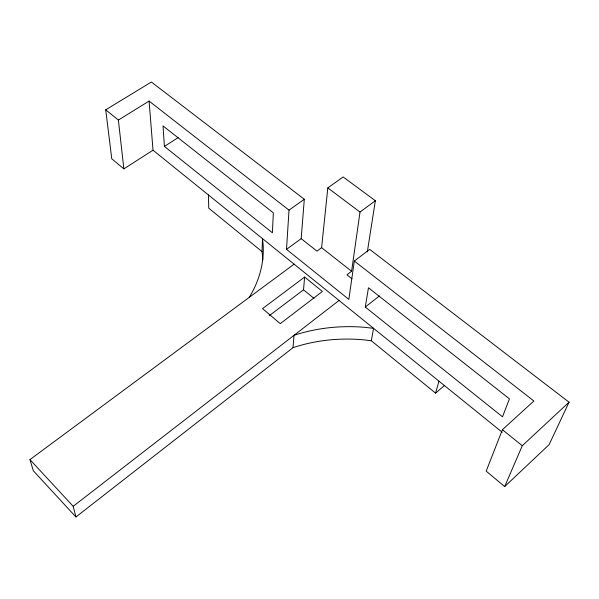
<?xml version="1.0" encoding="UTF-8"?>
<svg xmlns="http://www.w3.org/2000/svg" width="599" height="599" viewBox="0 0 599 599"><rect width="100%" height="100%" fill="white"/><g stroke="black" fill="none" stroke-linecap="round" stroke-linejoin="round"><path stroke-width="0.9" d="M262.766 259.996A138.901 107.064 -6.3 0 0 262.654 257.503L262.018 251.61L262.489 238.619L263.126 244.542A140.997 107.723 -6.2 0 1 249.251 297.359M354.331 261.052L533.889 400.993L502.411 429.708L486.178 471.121L504.695 486.568L549.133 444.623L569.05 402.199L369.688 249.371L354.331 261.052L348.835 299.388L286.509 249.356L289.01 210.144L304.307 199.257L151.367 82.018L105.724 109.834L111.766 158.795L123.858 168.881L153.015 150.192L149.091 101.089L118.385 120.047L123.858 168.881M286.509 249.356L301.17 238.657L304.307 199.257M294.116 264.166L29.95 459.605L33.334 470.777L75.923 516.982L293.023 347.66L294.019 335.32A163.594 140.847 13.9 0 1 365.285 327.376L373.559 328.334L371.328 340.741L435.593 393.146L444.51 385.464M269.445 315.553L303.521 289.804L304.636 277.045L322.419 291.458L280.257 323.655L262.527 308.62L304.636 277.045M301.17 238.657L316.953 251.131L321.603 247.679L327.81 187.906L343.137 176.952L375.356 200.725L367.314 251.977M351.995 278.82L346.933 274.821L351.598 271.257L359.999 212.061L375.356 200.725M365.285 307.062L368.46 287.79L509.427 398.859L502.509 416.814L365.285 307.062L379.384 295.951M435.593 393.146L438.962 381.159M504.695 486.568L522.276 445.723L569.05 402.199M75.923 516.982L73.19 506.305L339.049 300.458M164.418 146.411L163.025 125.91L273.331 212.825L272.395 232.771L164.418 146.411L178.18 137.568M371.328 340.741L363.181 339.79A160.832 139.35 14.4 0 0 293.023 347.66M327.81 187.906L359.999 212.061M149.091 101.089L289.01 210.144M321.603 247.679L351.598 271.257M105.724 109.834L118.385 120.047M502.411 429.708L522.276 445.723M153.015 150.192L502.247 432.276M262.018 251.61L208.752 208.175L208.437 194.96M303.521 289.804L314.026 298.399M29.95 459.605L73.19 506.305"/></g></svg>
